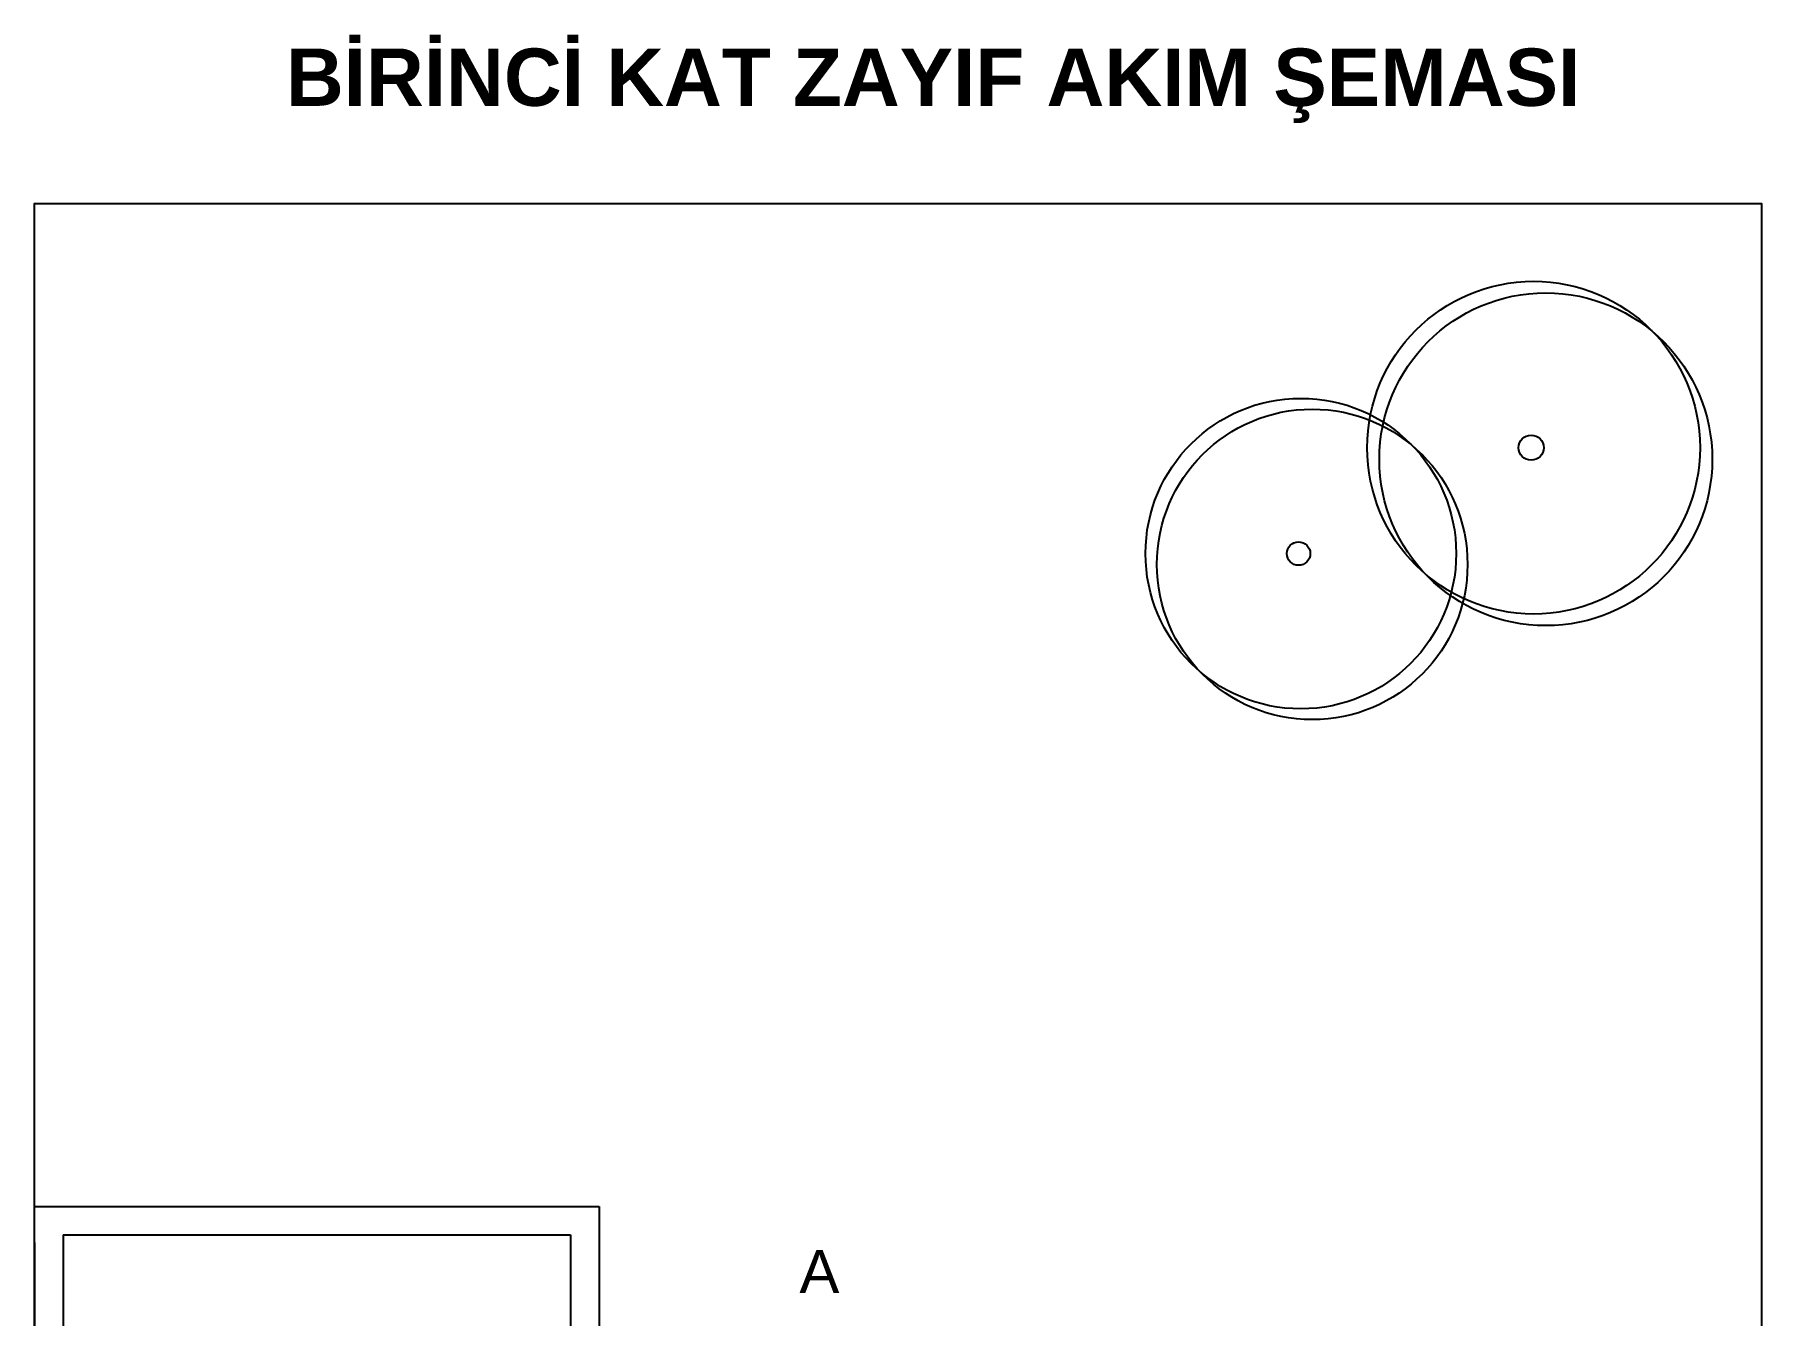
# Model space of a CAD drawing. Header units: millimetres. Extents: x 154 to 5560, y 36 to 724.
# Drawn here: x 5205.3 to 5506.5, y 496.6 to 720.1 of the extents above; entities that cross this region are included whole.
import ezdxf

# ---------------------------------------------------------------- set-up
doc = ezdxf.new("R2010")
doc.units = ezdxf.units.MM
doc.linetypes.add('HIDDEN2', pattern=[4.7625, 3.175, -1.5875])
doc.layers.add('MİMARİ PLAN', color=8, linetype='Continuous')
doc.layers.add('zayıf akım', color=2, linetype='HIDDEN2')
doc.styles.get("Standard").update_dxf_attribs({"font": 'arial.ttf'})

# ---------------------------------------------------------------- blocks, each defined once
blk = doc.blocks.new('ARPLS508')
for centre in [(0.0111, 0.0033), (0.0456, -0.0295)]:
    blk.add_circle(centre, 0.4705)
at = {"color": 42}
blk.add_circle((0.0042, 0.0033), 0.0355, dxfattribs=at)

msp = doc.modelspace()

# ---------------------------------------------------------------- linework, layer by layer
at = {"layer": 'MİMARİ PLAN'}
for p, q in [((5205.252, 515.597), (5303.763, 515.597)), ((5303.763, 515.597), (5303.763, 383.332)), ((5205.252, 509.28), (5205.252, 366.955)), ((5210.24, 510.609), (5298.775, 510.609)), ((5210.24, 510.609), (5210.24, 366.955)), ((5298.775, 510.609), (5298.775, 383.332))]:
    msp.add_line(p, q, dxfattribs=at)
msp.add_lwpolyline([(5506.531, 77.076), (5205.252, 77.076), (5205.252, 690.606), (5506.531, 690.606), (5506.531, 77.076)], dxfattribs=at)

# ---------------------------------------------------------------- block references
for p, xscale, yscale, zscale in [((5466.095, 647.807), 61.70969925103432, 61.70969925103432, 61.70969925103432), ((5425.531, 629.338), 57.58577205513005, 57.58577205513005, 57.58577205513005)]:
    msp.add_blockref('ARPLS508', p, dxfattribs=dict(at, xscale=xscale, yscale=yscale, zscale=zscale))

# ---------------------------------------------------------------- texts
at = {"layer": 'MİMARİ PLAN', "insert": (5338.691, 507.968), "char_height": 7.482, "attachment_point": 1}
msp.add_mtext_dynamic_manual_height_columns('A', width=40.04429, gutter_width=311.753, heights=[0], dxfattribs=at)
at = {"layer": 'zayıf akım', "insert": (5249.11, 717.669), "char_height": 10, "attachment_point": 1}
msp.add_mtext_dynamic_manual_height_columns('{\\fArial|b1|i0|c162|p34;BİRİNCİ KAT ZAYIF AKIM ŞEMASI}', width=295.02772, gutter_width=20, heights=[0], dxfattribs=at)

doc.saveas('drawing.dxf')
